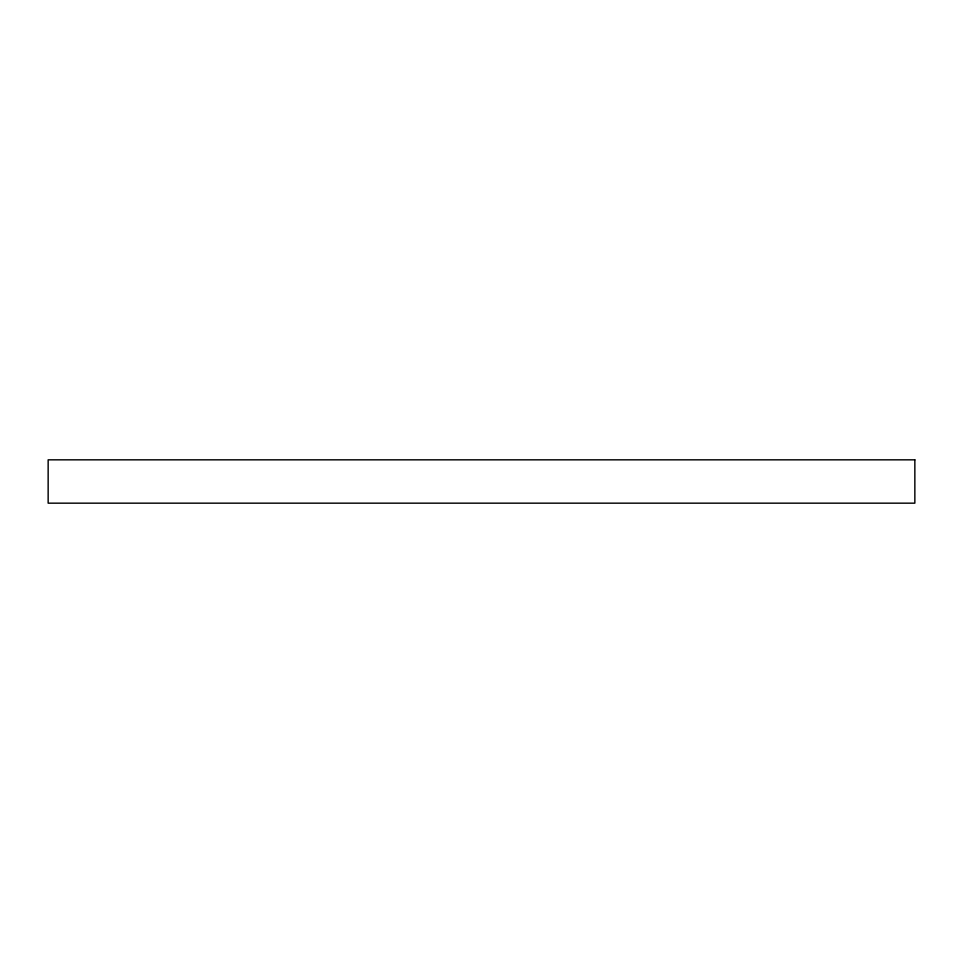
<?xml version="1.0" encoding="UTF-8"?>
<svg xmlns="http://www.w3.org/2000/svg" width="963" height="963" viewBox="0 0 963 963"><rect width="100%" height="100%" fill="white"/><g stroke="black" fill="none" stroke-linecap="round" stroke-linejoin="round"><path stroke-width="1.44" d="M914.85 459.833L48.15 459.833L48.15 503.168L914.85 503.168L914.85 459.833"/></g></svg>
